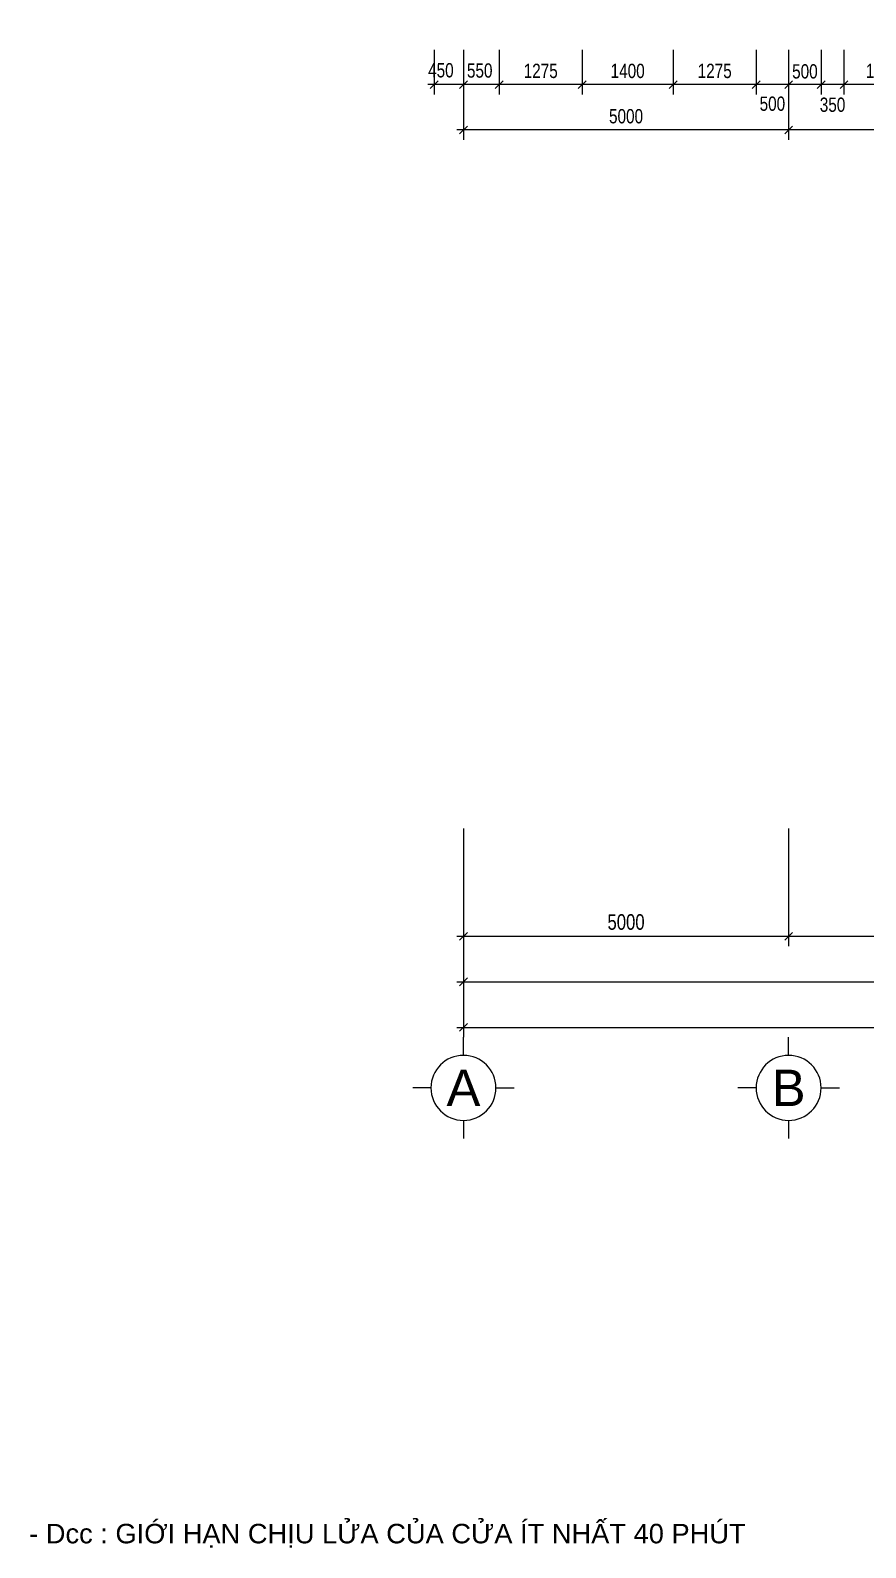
# Model space of a CAD drawing. Header units: millimetres. Extents: x -9574 to 115615, y -25569 to 161230.
# Drawn here: x -6659 to 6184, y -25569 to -2229 of the extents above; entities that cross this region are included whole.
import ezdxf
from ezdxf.enums import TextEntityAlignment as Align

# ---------------------------------------------------------------- set-up
doc = ezdxf.new("R2010")
doc.units = ezdxf.units.MM
for name, color, linetype in [('dimTT T1$0$KICHTHUOC', 2, 'Continuous'), ('luoi  H3$0$DIM100', 9, 'Continuous'), ('luoi  H3$0$GHICHU', 40, 'Continuous'), ('luoi  H3$0$KH TRUC100', 7, 'Continuous'), ('text ghi chu cua chong chay$0$textH3', 4, 'Continuous')]:
    doc.layers.add(name, color=color, linetype=linetype)
doc.styles.add('dimTT T1$1$VSIMPLEX.SHX', font='VSIMPLEX.SHX', dxfattribs={"width": 0.8})
doc.styles.add('luoi  H3$0$VHELVEN', font='vhelven_0.ttf')
doc.styles.add('luoi  H3$0$VSIMPLEX.SHX', font='VSIMPLEX.SHX', dxfattribs={"width": 0.8})
doc.styles.add('text ghi chu cua chong chay$0$VNI-HELVE', font='vhelven_0.ttf')
doc.dimstyles.new('dimTT T1$1$1-100', dxfattribs={"dimscale": 0, "dimtxt": 220, "dimasz": 120, "dimexe": 150, "dimexo": 300, "dimgap": 100, "dimtad": 1, "dimdec": 0, "dimzin": 0, "dimdsep": 46, "dimtxsty": 'dimTT T1$1$VSIMPLEX.SHX', "dimblk1": 'dimTT T1$1$_OBLIQUE', "dimblk2": 'dimTT T1$1$_OBLIQUE', "dimsah": 1, "dimcen": 0, "dimdle": 100, "dimclrd": 2, "dimclre": 2, "dimclrt": 4, "dimadec": 0, "dimazin": 0, "dimtfac": 1, "dimtdec": 0, "dimtix": 1, "dimtmove": 2, "dimatfit": 3, "dimfxl": 0, "dimtolj": 1, "dimtzin": 0, "dimlwd": -1, "dimlwe": -1, "dimarcsym": 0})
doc.dimstyles.new('luoi  H3$0$100', dxfattribs={"dimscale": 0, "dimtxt": 240, "dimasz": 120, "dimexe": 150, "dimexo": 300, "dimgap": 100, "dimtad": 1, "dimdec": 0, "dimzin": 0, "dimdsep": 46, "dimtxsty": 'luoi  H3$0$VSIMPLEX.SHX', "dimblk1": 'luoi  H3$0$_OBLIQUE', "dimblk2": 'luoi  H3$0$_OBLIQUE', "dimsah": 1, "dimcen": 0, "dimdle": 100, "dimclrd": 2, "dimclre": 2, "dimclrt": 4, "dimadec": 0, "dimazin": 0, "dimtfac": 1, "dimtdec": 0, "dimtix": 1, "dimtmove": 2, "dimatfit": 3, "dimfxl": 0, "dimtolj": 1, "dimtzin": 0, "dimlwd": -1, "dimlwe": -1, "dimarcsym": 0})

# ---------------------------------------------------------------- blocks, each defined once
blk = doc.blocks.new('luoi  H3$0$_OBLIQUE')
at = {"color": 0, "linetype": 'ByBlock'}
blk.add_line((-0.5, -0.5), (0.5, 0.5), dxfattribs=at)
blk = doc.blocks.new('*D70')
at = {"layer": 'DEFPOINTS', "color": 0, "ltscale": 2}
for p in [(5000, -14207), (10000, -14207), (5000, -16166)]:
    blk.add_point(p, dxfattribs=at)
at = {"layer": 'luoi  H3$0$DIM100', "color": 2, "ltscale": 2}
for p, q in [((5000, -14507), (5000, -16316)), ((10000, -14507), (10000, -16316)), ((10100, -16166), (4900, -16166))]:
    blk.add_line(p, q, dxfattribs=at)
at = {"layer": 'luoi  H3$0$DIM100', "color": 2, "ltscale": 2, "xscale": 120, "yscale": 120, "zscale": 120, "rotation": 180}
blk.add_blockref('luoi  H3$0$_OBLIQUE', (5000, -16166), dxfattribs=at)
at = {"layer": 'luoi  H3$0$DIM100', "color": 2, "ltscale": 2, "xscale": 120, "yscale": 120, "zscale": 120}
blk.add_blockref('luoi  H3$0$_OBLIQUE', (10000, -16166), dxfattribs=at)
at = {"layer": 'luoi  H3$0$DIM100', "color": 4, "ltscale": 2, "insert": (7500, -15946), "char_height": 240, "attachment_point": 5, "style": 'luoi  H3$0$VSIMPLEX.SHX'}
blk.add_mtext('\\A1;5000', dxfattribs=at)
blk = doc.blocks.new('*D71')
at = {"layer": 'DEFPOINTS', "color": 0, "ltscale": 2}
for p in [(0, -14207), (5000, -14207), (0, -16166)]:
    blk.add_point(p, dxfattribs=at)
at = {"layer": 'luoi  H3$0$DIM100', "color": 2, "ltscale": 2}
for p, q in [((0, -14507), (0, -16316)), ((5000, -14507), (5000, -16316)), ((5100, -16166), (-100, -16166))]:
    blk.add_line(p, q, dxfattribs=at)
at = {"layer": 'luoi  H3$0$DIM100', "color": 2, "ltscale": 2, "xscale": 120, "yscale": 120, "zscale": 120, "rotation": 180}
blk.add_blockref('luoi  H3$0$_OBLIQUE', (0, -16166), dxfattribs=at)
at = {"layer": 'luoi  H3$0$DIM100', "color": 2, "ltscale": 2, "xscale": 120, "yscale": 120, "zscale": 120}
blk.add_blockref('luoi  H3$0$_OBLIQUE', (5000, -16166), dxfattribs=at)
at = {"layer": 'luoi  H3$0$DIM100', "color": 4, "ltscale": 2, "insert": (2500, -15946), "char_height": 240, "attachment_point": 5, "style": 'luoi  H3$0$VSIMPLEX.SHX'}
blk.add_mtext('\\A1;5000', dxfattribs=at)
blk = doc.blocks.new('*D72')
at = {"layer": 'DEFPOINTS', "color": 0, "ltscale": 2}
for p in [(0, -14207), (25000, -14207), (25000, -16866)]:
    blk.add_point(p, dxfattribs=at)
at = {"layer": 'luoi  H3$0$DIM100', "color": 2, "ltscale": 2}
for p, q in [((0, -14507), (0, -17016)), ((25000, -14507), (25000, -17016)), ((-100, -16866), (25100, -16866))]:
    blk.add_line(p, q, dxfattribs=at)
at = {"layer": 'luoi  H3$0$DIM100', "color": 2, "ltscale": 2, "xscale": 120, "yscale": 120, "zscale": 120, "rotation": 180}
blk.add_blockref('luoi  H3$0$_OBLIQUE', (0, -16866), dxfattribs=at)
at = {"layer": 'luoi  H3$0$DIM100', "color": 2, "ltscale": 2, "xscale": 120, "yscale": 120, "zscale": 120}
blk.add_blockref('luoi  H3$0$_OBLIQUE', (25000, -16866), dxfattribs=at)
at = {"layer": 'luoi  H3$0$DIM100', "color": 4, "ltscale": 2, "insert": (12500, -16646), "char_height": 240, "attachment_point": 5, "style": 'luoi  H3$0$VSIMPLEX.SHX'}
blk.add_mtext('\\A1;25000', dxfattribs=at)
blk = doc.blocks.new('*D77')
at = {"layer": 'DEFPOINTS', "color": 0, "ltscale": 2}
for p in [(0, -14207), (65660, -14207), (65660, -17566)]:
    blk.add_point(p, dxfattribs=at)
at = {"layer": 'luoi  H3$0$DIM100', "color": 2, "ltscale": 2}
for p, q in [((0, -14507), (0, -17716)), ((65660, -14507), (65660, -17716)), ((-100, -17566), (65760, -17566))]:
    blk.add_line(p, q, dxfattribs=at)
at = {"layer": 'luoi  H3$0$DIM100', "color": 2, "ltscale": 2, "xscale": 120, "yscale": 120, "zscale": 120, "rotation": 180}
blk.add_blockref('luoi  H3$0$_OBLIQUE', (0, -17566), dxfattribs=at)
at = {"layer": 'luoi  H3$0$DIM100', "color": 2, "ltscale": 2, "xscale": 120, "yscale": 120, "zscale": 120}
blk.add_blockref('luoi  H3$0$_OBLIQUE', (65660, -17566), dxfattribs=at)
at = {"layer": 'luoi  H3$0$DIM100', "color": 4, "ltscale": 2, "insert": (32830, -17346), "char_height": 240, "attachment_point": 5, "style": 'luoi  H3$0$VSIMPLEX.SHX'}
blk.add_mtext('\\A1;65660', dxfattribs=at)
blk = doc.blocks.new('luoi  H3$0$TRUCCOT')
for p, q in [((0, -140), (0, 0)), ((-250, -390), (-390, -390)), ((250, -390), (390, -390)), ((0, -640), (0, -780))]:
    blk.add_line(p, q)
blk.add_circle((0, -390), 250)
at = {"layer": 'luoi  H3$0$GHICHU', "style": 'luoi  H3$0$VHELVEN'}
blk.add_attdef('TRUC', text='', height=280, dxfattribs=at).set_placement((0, -390), align=Align.MIDDLE_CENTER)
blk = doc.blocks.new('dimTT T1$1$_OBLIQUE')
at = {"color": 0, "linetype": 'ByBlock'}
blk.add_line((-0.5, -0.5), (0.5, 0.5), dxfattribs=at)
blk = doc.blocks.new('*D2042')
at = {"layer": 'DEFPOINTS', "color": 0, "ltscale": 2}
for p in [(5850, -2229), (7050, -2229), (5850, -3064)]:
    blk.add_point(p, dxfattribs=at)
at = {"layer": 'dimTT T1$0$KICHTHUOC', "color": 2, "ltscale": 2}
for p, q in [((5850, -2529), (5850, -3214)), ((7050, -2529), (7050, -3214)), ((7150, -3064), (5750, -3064))]:
    blk.add_line(p, q, dxfattribs=at)
at = {"layer": 'dimTT T1$0$KICHTHUOC', "color": 2, "ltscale": 2, "xscale": 120, "yscale": 120, "zscale": 120, "rotation": 180}
blk.add_blockref('dimTT T1$1$_OBLIQUE', (5850, -3064), dxfattribs=at)
at = {"layer": 'dimTT T1$0$KICHTHUOC', "color": 2, "ltscale": 2, "xscale": 120, "yscale": 120, "zscale": 120}
blk.add_blockref('dimTT T1$1$_OBLIQUE', (7050, -3064), dxfattribs=at)
at = {"layer": 'dimTT T1$0$KICHTHUOC', "color": 4, "ltscale": 2, "insert": (6450, -2854), "char_height": 220, "attachment_point": 5, "style": 'dimTT T1$1$VSIMPLEX.SHX'}
blk.add_mtext('\\A1;1200', dxfattribs=at)
blk = doc.blocks.new('*D2043')
at = {"layer": 'DEFPOINTS', "color": 0, "ltscale": 2}
for p in [(5500, -2229), (5850, -2229), (5500, -3064)]:
    blk.add_point(p, dxfattribs=at)
at = {"layer": 'dimTT T1$0$KICHTHUOC', "color": 2, "ltscale": 2}
for p, q in [((5500, -2529), (5500, -3214)), ((5850, -2529), (5850, -3214)), ((5950, -3064), (5400, -3064))]:
    blk.add_line(p, q, dxfattribs=at)
at = {"layer": 'dimTT T1$0$KICHTHUOC', "color": 2, "ltscale": 2, "xscale": 120, "yscale": 120, "zscale": 120, "rotation": 180}
blk.add_blockref('dimTT T1$1$_OBLIQUE', (5500, -3064), dxfattribs=at)
at = {"layer": 'dimTT T1$0$KICHTHUOC', "color": 2, "ltscale": 2, "xscale": 120, "yscale": 120, "zscale": 120}
blk.add_blockref('dimTT T1$1$_OBLIQUE', (5850, -3064), dxfattribs=at)
at = {"layer": 'dimTT T1$0$KICHTHUOC', "color": 4, "ltscale": 2, "insert": (5675, -3374), "char_height": 220, "attachment_point": 5, "style": 'dimTT T1$1$VSIMPLEX.SHX'}
blk.add_mtext('\\A1;350', dxfattribs=at)
blk = doc.blocks.new('*D2044')
at = {"layer": 'DEFPOINTS', "color": 0, "ltscale": 2}
for p in [(5000, -2229), (5500, -2229), (5000, -3064)]:
    blk.add_point(p, dxfattribs=at)
at = {"layer": 'dimTT T1$0$KICHTHUOC', "color": 2, "ltscale": 2}
for p, q in [((5000, -2529), (5000, -3214)), ((5500, -2529), (5500, -3214)), ((5600, -3064), (4900, -3064))]:
    blk.add_line(p, q, dxfattribs=at)
at = {"layer": 'dimTT T1$0$KICHTHUOC', "color": 2, "ltscale": 2, "xscale": 120, "yscale": 120, "zscale": 120, "rotation": 180}
blk.add_blockref('dimTT T1$1$_OBLIQUE', (5000, -3064), dxfattribs=at)
at = {"layer": 'dimTT T1$0$KICHTHUOC', "color": 2, "ltscale": 2, "xscale": 120, "yscale": 120, "zscale": 120}
blk.add_blockref('dimTT T1$1$_OBLIQUE', (5500, -3064), dxfattribs=at)
at = {"layer": 'dimTT T1$0$KICHTHUOC', "color": 4, "ltscale": 2, "insert": (5250, -2861), "char_height": 220, "attachment_point": 5, "style": 'dimTT T1$1$VSIMPLEX.SHX'}
blk.add_mtext('\\A1;500', dxfattribs=at)
blk = doc.blocks.new('*D2045')
at = {"layer": 'DEFPOINTS', "color": 0, "ltscale": 2}
for p in [(4500, -2229), (5000, -2229), (4500, -3064)]:
    blk.add_point(p, dxfattribs=at)
at = {"layer": 'dimTT T1$0$KICHTHUOC', "color": 2, "ltscale": 2}
for p, q in [((4500, -2529), (4500, -3214)), ((5000, -2529), (5000, -3214)), ((5100, -3064), (4400, -3064))]:
    blk.add_line(p, q, dxfattribs=at)
at = {"layer": 'dimTT T1$0$KICHTHUOC', "color": 2, "ltscale": 2, "xscale": 120, "yscale": 120, "zscale": 120, "rotation": 180}
blk.add_blockref('dimTT T1$1$_OBLIQUE', (4500, -3064), dxfattribs=at)
at = {"layer": 'dimTT T1$0$KICHTHUOC', "color": 2, "ltscale": 2, "xscale": 120, "yscale": 120, "zscale": 120}
blk.add_blockref('dimTT T1$1$_OBLIQUE', (5000, -3064), dxfattribs=at)
at = {"layer": 'dimTT T1$0$KICHTHUOC', "color": 4, "ltscale": 2, "insert": (4750, -3358), "char_height": 220, "attachment_point": 5, "style": 'dimTT T1$1$VSIMPLEX.SHX'}
blk.add_mtext('\\A1;500', dxfattribs=at)
blk = doc.blocks.new('*D2046')
at = {"layer": 'DEFPOINTS', "color": 0, "ltscale": 2}
for p in [(3225, -2229), (4500, -2229), (3225, -3064)]:
    blk.add_point(p, dxfattribs=at)
at = {"layer": 'dimTT T1$0$KICHTHUOC', "color": 2, "ltscale": 2}
for p, q in [((3225, -2529), (3225, -3214)), ((4500, -2529), (4500, -3214)), ((4600, -3064), (3125, -3064))]:
    blk.add_line(p, q, dxfattribs=at)
at = {"layer": 'dimTT T1$0$KICHTHUOC', "color": 2, "ltscale": 2, "xscale": 120, "yscale": 120, "zscale": 120, "rotation": 180}
blk.add_blockref('dimTT T1$1$_OBLIQUE', (3225, -3064), dxfattribs=at)
at = {"layer": 'dimTT T1$0$KICHTHUOC', "color": 2, "ltscale": 2, "xscale": 120, "yscale": 120, "zscale": 120}
blk.add_blockref('dimTT T1$1$_OBLIQUE', (4500, -3064), dxfattribs=at)
at = {"layer": 'dimTT T1$0$KICHTHUOC', "color": 4, "ltscale": 2, "insert": (3863, -2854), "char_height": 220, "attachment_point": 5, "style": 'dimTT T1$1$VSIMPLEX.SHX'}
blk.add_mtext('\\A1;1275', dxfattribs=at)
blk = doc.blocks.new('*D2047')
at = {"layer": 'DEFPOINTS', "color": 0, "ltscale": 2}
for p in [(1825, -2229), (3225, -2229), (1825, -3064)]:
    blk.add_point(p, dxfattribs=at)
at = {"layer": 'dimTT T1$0$KICHTHUOC', "color": 2, "ltscale": 2}
for p, q in [((1825, -2529), (1825, -3214)), ((3225, -2529), (3225, -3214)), ((3325, -3064), (1725, -3064))]:
    blk.add_line(p, q, dxfattribs=at)
at = {"layer": 'dimTT T1$0$KICHTHUOC', "color": 2, "ltscale": 2, "xscale": 120, "yscale": 120, "zscale": 120, "rotation": 180}
blk.add_blockref('dimTT T1$1$_OBLIQUE', (1825, -3064), dxfattribs=at)
at = {"layer": 'dimTT T1$0$KICHTHUOC', "color": 2, "ltscale": 2, "xscale": 120, "yscale": 120, "zscale": 120}
blk.add_blockref('dimTT T1$1$_OBLIQUE', (3225, -3064), dxfattribs=at)
at = {"layer": 'dimTT T1$0$KICHTHUOC', "color": 4, "ltscale": 2, "insert": (2525, -2854), "char_height": 220, "attachment_point": 5, "style": 'dimTT T1$1$VSIMPLEX.SHX'}
blk.add_mtext('\\A1;1400', dxfattribs=at)
blk = doc.blocks.new('*D2048')
at = {"layer": 'DEFPOINTS', "color": 0, "ltscale": 2}
for p in [(550, -2229), (1825, -2229), (550, -3064)]:
    blk.add_point(p, dxfattribs=at)
at = {"layer": 'dimTT T1$0$KICHTHUOC', "color": 2, "ltscale": 2}
for p, q in [((550, -2529), (550, -3214)), ((1825, -2529), (1825, -3214)), ((1925, -3064), (450, -3064))]:
    blk.add_line(p, q, dxfattribs=at)
at = {"layer": 'dimTT T1$0$KICHTHUOC', "color": 2, "ltscale": 2, "xscale": 120, "yscale": 120, "zscale": 120, "rotation": 180}
blk.add_blockref('dimTT T1$1$_OBLIQUE', (550, -3064), dxfattribs=at)
at = {"layer": 'dimTT T1$0$KICHTHUOC', "color": 2, "ltscale": 2, "xscale": 120, "yscale": 120, "zscale": 120}
blk.add_blockref('dimTT T1$1$_OBLIQUE', (1825, -3064), dxfattribs=at)
at = {"layer": 'dimTT T1$0$KICHTHUOC', "color": 4, "ltscale": 2, "insert": (1188, -2854), "char_height": 220, "attachment_point": 5, "style": 'dimTT T1$1$VSIMPLEX.SHX'}
blk.add_mtext('\\A1;1275', dxfattribs=at)
blk = doc.blocks.new('*D2049')
at = {"layer": 'DEFPOINTS', "color": 0, "ltscale": 2}
for p in [(0, -2229), (550, -2229), (0, -3064)]:
    blk.add_point(p, dxfattribs=at)
at = {"layer": 'dimTT T1$0$KICHTHUOC', "color": 2, "ltscale": 2}
for p, q in [((0, -2529), (0, -3214)), ((550, -2529), (550, -3214)), ((650, -3064), (-100, -3064))]:
    blk.add_line(p, q, dxfattribs=at)
at = {"layer": 'dimTT T1$0$KICHTHUOC', "color": 2, "ltscale": 2, "xscale": 120, "yscale": 120, "zscale": 120, "rotation": 180}
blk.add_blockref('dimTT T1$1$_OBLIQUE', (0, -3064), dxfattribs=at)
at = {"layer": 'dimTT T1$0$KICHTHUOC', "color": 2, "ltscale": 2, "xscale": 120, "yscale": 120, "zscale": 120}
blk.add_blockref('dimTT T1$1$_OBLIQUE', (550, -3064), dxfattribs=at)
at = {"layer": 'dimTT T1$0$KICHTHUOC', "color": 4, "ltscale": 2, "insert": (250, -2848), "char_height": 220, "attachment_point": 5, "style": 'dimTT T1$1$VSIMPLEX.SHX'}
blk.add_mtext('\\A1;550', dxfattribs=at)
blk = doc.blocks.new('*D2050')
at = {"layer": 'DEFPOINTS', "color": 0, "ltscale": 2}
for p in [(-450, -2229), (0, -2229), (-450, -3064)]:
    blk.add_point(p, dxfattribs=at)
at = {"layer": 'dimTT T1$0$KICHTHUOC', "color": 2, "ltscale": 2}
for p, q in [((-450, -2529), (-450, -3214)), ((0, -2529), (0, -3214)), ((100, -3064), (-550, -3064))]:
    blk.add_line(p, q, dxfattribs=at)
at = {"layer": 'dimTT T1$0$KICHTHUOC', "color": 2, "ltscale": 2, "xscale": 120, "yscale": 120, "zscale": 120, "rotation": 180}
blk.add_blockref('dimTT T1$1$_OBLIQUE', (-450, -3064), dxfattribs=at)
at = {"layer": 'dimTT T1$0$KICHTHUOC', "color": 2, "ltscale": 2, "xscale": 120, "yscale": 120, "zscale": 120}
blk.add_blockref('dimTT T1$1$_OBLIQUE', (0, -3064), dxfattribs=at)
at = {"layer": 'dimTT T1$0$KICHTHUOC', "color": 4, "ltscale": 2, "insert": (-347, -2844), "char_height": 220, "attachment_point": 5, "style": 'dimTT T1$1$VSIMPLEX.SHX'}
blk.add_mtext('\\A1;450', dxfattribs=at)
blk = doc.blocks.new('*D2079')
at = {"layer": 'DEFPOINTS', "color": 0, "ltscale": 2}
for p in [(5000, -2229), (10000, -2229), (5000, -3761)]:
    blk.add_point(p, dxfattribs=at)
at = {"layer": 'dimTT T1$0$KICHTHUOC', "color": 2, "ltscale": 2}
for p, q in [((5000, -2529), (5000, -3911)), ((10000, -2529), (10000, -3911)), ((10100, -3761), (4900, -3761))]:
    blk.add_line(p, q, dxfattribs=at)
at = {"layer": 'dimTT T1$0$KICHTHUOC', "color": 2, "ltscale": 2, "xscale": 120, "yscale": 120, "zscale": 120, "rotation": 180}
blk.add_blockref('dimTT T1$1$_OBLIQUE', (5000, -3761), dxfattribs=at)
at = {"layer": 'dimTT T1$0$KICHTHUOC', "color": 2, "ltscale": 2, "xscale": 120, "yscale": 120, "zscale": 120}
blk.add_blockref('dimTT T1$1$_OBLIQUE', (10000, -3761), dxfattribs=at)
at = {"layer": 'dimTT T1$0$KICHTHUOC', "color": 4, "ltscale": 2, "insert": (7500, -3551), "char_height": 220, "attachment_point": 5, "style": 'dimTT T1$1$VSIMPLEX.SHX'}
blk.add_mtext('\\A1;5000', dxfattribs=at)
blk = doc.blocks.new('*D2080')
at = {"layer": 'DEFPOINTS', "color": 0, "ltscale": 2}
for p in [(0, -2229), (5000, -2229), (0, -3761)]:
    blk.add_point(p, dxfattribs=at)
at = {"layer": 'dimTT T1$0$KICHTHUOC', "color": 2, "ltscale": 2}
for p, q in [((0, -2529), (0, -3911)), ((5000, -2529), (5000, -3911)), ((5100, -3761), (-100, -3761))]:
    blk.add_line(p, q, dxfattribs=at)
at = {"layer": 'dimTT T1$0$KICHTHUOC', "color": 2, "ltscale": 2, "xscale": 120, "yscale": 120, "zscale": 120, "rotation": 180}
blk.add_blockref('dimTT T1$1$_OBLIQUE', (0, -3761), dxfattribs=at)
at = {"layer": 'dimTT T1$0$KICHTHUOC', "color": 2, "ltscale": 2, "xscale": 120, "yscale": 120, "zscale": 120}
blk.add_blockref('dimTT T1$1$_OBLIQUE', (5000, -3761), dxfattribs=at)
at = {"layer": 'dimTT T1$0$KICHTHUOC', "color": 4, "ltscale": 2, "insert": (2500, -3551), "char_height": 220, "attachment_point": 5, "style": 'dimTT T1$1$VSIMPLEX.SHX'}
blk.add_mtext('\\A1;5000', dxfattribs=at)
blk = doc.blocks.new('luoi  H3')
at = {"layer": 'luoi  H3$0$KH TRUC100'}
ref = blk.add_blockref('luoi  H3$0$TRUCCOT', (0, -19275.8), dxfattribs=dict(at, xscale=-2, yscale=2, zscale=2, rotation=180))
ref.add_attrib('TRUC', 'A', dxfattribs={"height": 560, "style": 'luoi  H3$0$VHELVEN'}).set_placement((0, -18495.8), align=Align.MIDDLE_CENTER)
ref = blk.add_blockref('luoi  H3$0$TRUCCOT', (5000, -19275.8), dxfattribs=dict(at, xscale=-2, yscale=2, zscale=2, rotation=180))
ref.add_attrib('TRUC', 'B', dxfattribs={"height": 560, "style": 'luoi  H3$0$VHELVEN'}).set_placement((5000, -18495.8), align=Align.MIDDLE_CENTER)
at = {"layer": 'luoi  H3$0$DIM100', "ltscale": 2}
for base, p1, p2, picture, middle in [((0, -16166), (5000, -14206.8), (0, -14206.8), '*D71', (2500, -15946)), ((25000, -16866), (0, -14206.8), (25000, -14206.8), '*D72', (12500, -16646)), ((65660, -17565.8), (0, -14206.8), (65660, -14206.8), '*D77', (32830, -17345.8)), ((5000, -16166), (10000, -14206.8), (5000, -14206.8), '*D70', (7500, -15946))]:
    dim = blk.add_linear_dim(base=base, p1=p1, p2=p2, dimstyle='luoi  H3$0$100', override={"dimscale": 1}, dxfattribs=at)
    dim.commit()
    dim.dimension.update_dxf_attribs({"geometry": picture, "text_midpoint": middle})
blk = doc.blocks.new('dimTT T1')
at = {"layer": 'dimTT T1$0$KICHTHUOC', "ltscale": 2}
for base, p1, p2, picture, middle in [((-450, -3064), (0, -2228.6), (-450, -2228.6), '*D2050', (-346.6, -2844)), ((0, -3064), (550, -2228.6), (0, -2228.6), '*D2049', (250, -2847.7)), ((4500, -3064), (5000, -2228.6), (4500, -2228.6), '*D2045', (4750, -3358.1)), ((5000, -3064), (5500, -2228.6), (5000, -2228.6), '*D2044', (5250, -2860.7)), ((5500, -3064), (5850, -2228.6), (5500, -2228.6), '*D2043', (5675, -3374.2))]:
    dim = blk.add_linear_dim(base=base, p1=p1, p2=p2, dimstyle='dimTT T1$1$1-100', override={"dimscale": 1}, dxfattribs=at)
    dim.commit()
    dim.dimension.update_dxf_attribs({"geometry": picture, "text_midpoint": middle, "dimtype": 160})
for base, p1, p2, picture, middle in [((0, -3761.4), (5000, -2228.6), (0, -2228.6), '*D2080', (2500, -3551.4)), ((550, -3064), (1825, -2228.6), (550, -2228.6), '*D2048', (1187.5, -2854)), ((1825, -3064), (3225, -2228.6), (1825, -2228.6), '*D2047', (2525, -2854)), ((3225, -3064), (4500, -2228.6), (3225, -2228.6), '*D2046', (3862.5, -2854)), ((5000, -3761.4), (10000, -2228.6), (5000, -2228.6), '*D2079', (7500, -3551.4)), ((5850, -3064), (7050, -2228.6), (5850, -2228.6), '*D2042', (6450, -2854))]:
    dim = blk.add_linear_dim(base=base, p1=p1, p2=p2, dimstyle='dimTT T1$1$1-100', override={"dimscale": 1}, dxfattribs=at)
    dim.commit()
    dim.dimension.update_dxf_attribs({"geometry": picture, "text_midpoint": middle})

msp = doc.modelspace()

# ---------------------------------------------------------------- block references
for name in ['luoi  H3', 'dimTT T1']:
    msp.add_blockref(name, (0, 0))

# ---------------------------------------------------------------- texts
at = {"layer": 'text ghi chu cua chong chay$0$textH3', "style": 'text ghi chu cua chong chay$0$VNI-HELVE'}
msp.add_text('- Dcc : GIÔÙI HAÏN CHÒU LÖÛA CUÛA CÖÛA ÍT NHAÁT 40 PHUÙT', height=300, dxfattribs=at).set_placement((-6677.6, -25502.5))

doc.saveas('drawing.dxf')
